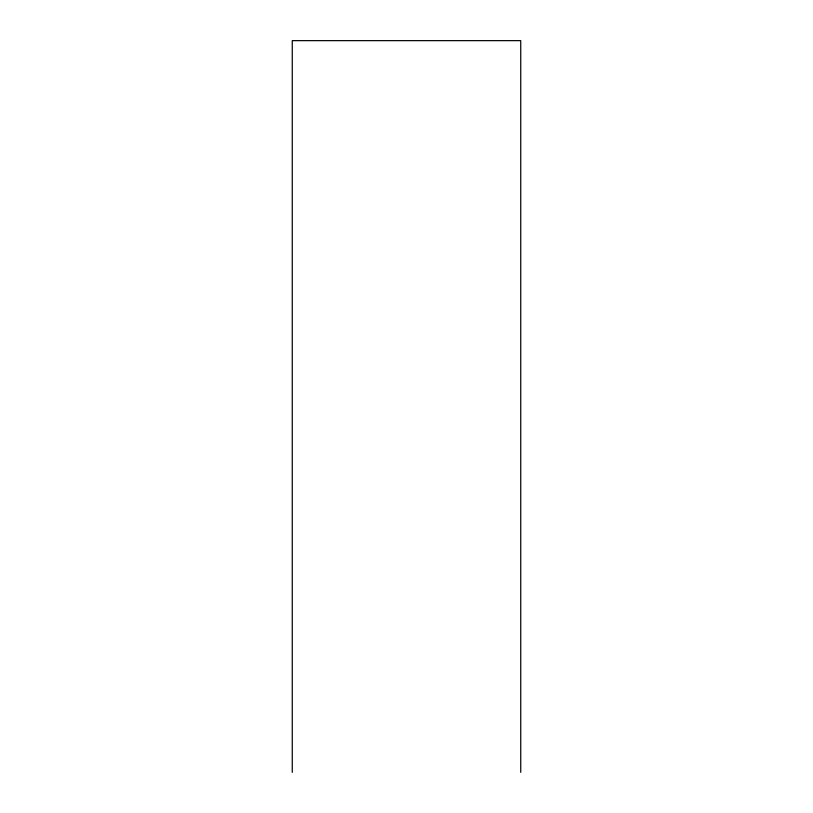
<?xml version="1.0" encoding="UTF-8"?>
<svg xmlns="http://www.w3.org/2000/svg" width="813" height="813" viewBox="0 0 813 813"><rect width="100%" height="100%" fill="white"/><g stroke="black" fill="none" stroke-linecap="round" stroke-linejoin="round"><path stroke-width="1.22" d="M520.737 772.35L520.737 40.65L292.263 40.65L292.263 772.35"/></g></svg>
